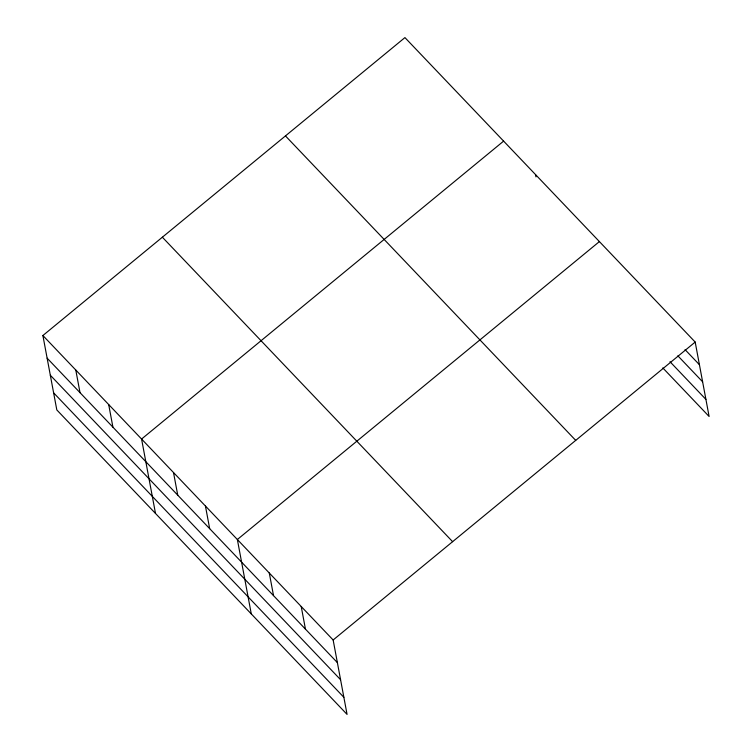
<?xml version="1.0" encoding="UTF-8"?>
<svg xmlns="http://www.w3.org/2000/svg" width="752" height="752" viewBox="0 0 752 752"><rect width="100%" height="100%" fill="white"/><g stroke="black" fill="none" stroke-linecap="round" stroke-linejoin="round"><path stroke-width="1.13" d="M42.892 335.524L333.145 639.99L347.067 714.4L56.814 409.934L42.892 335.524L404.933 37.6L695.186 342.066L709.108 416.476L662.813 367.916M503.614 141.122L141.573 439.036L155.504 513.447M599.4 241.589L237.359 539.513L251.29 613.923M333.145 639.99L695.186 342.066M685.053 349.633L699.416 364.701M677.872 355.837L702.612 381.79M669.994 361.712L705.912 399.397M285.459 135.915L575.712 440.381M162.366 237.209L452.619 541.675M47.132 358.159L337.385 662.625M50.328 375.239L340.581 679.714M53.618 392.845L343.871 697.311M535.546 174.614L535.969 176.87M301.214 606.497L305.453 629.133M269.291 573.005L273.521 595.64M205.437 506.021L209.667 528.656M173.505 472.529L177.745 495.164M108.683 404.529L112.922 427.174M75.783 370.031L80.022 392.666"/></g></svg>
